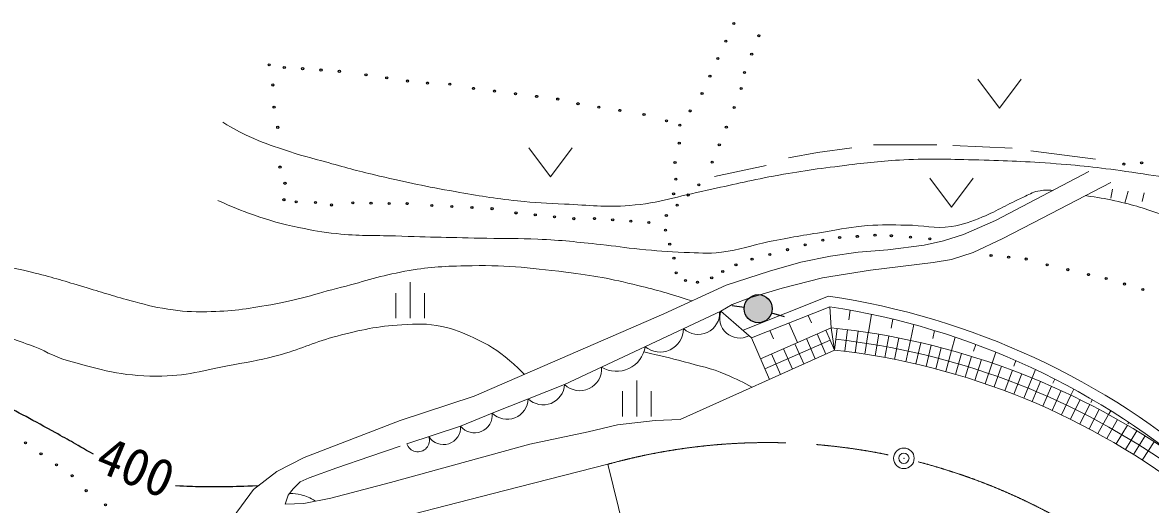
# Model space of a CAD drawing. Units: millimetres, scale not verified. Extents: x 40000 to 680000, y 20000 to 380000.
# Drawn here: x 337918 to 392640, y 304889 to 328273 of the extents above; entities that cross this region are included whole.
import ezdxf
from ezdxf.enums import TextEntityAlignment as Align

# ---------------------------------------------------------------- set-up
doc = ezdxf.new("R2010")
doc.units = ezdxf.units.MM
doc.header["$LTSCALE"] = 1000
doc.header["$PDMODE"] = 32
doc.header["$PDSIZE"] = 500
doc.linetypes.add('CHAIN', pattern=[18.5, 12, -1.5, 3.5, -1.5])
for name, color, linetype, lineweight in [('M-BGD', 7, 'Continuous', 13), ('M-BMK', 2, 'CHAIN', 13), ('M-BMK-SRVR', 3, 'Continuous', 13), ('M-STR-HTXT', 7, 'Continuous', 13)]:
    doc.layers.add(name, color=color, linetype=linetype, lineweight=lineweight)
doc.styles.add('ＭＳ ゴシック', font='')
doc.styles.get('ＭＳ ゴシック').set_extended_font_data('MS Gothic')

msp = doc.modelspace()

# ---------------------------------------------------------------- hatches: boundary and pattern name
at = {"layer": 'M-BGD'}
for points in [[(374286, 314292, 0.97359), (372940, 314520, 0.01338), (372934, 314484, 0.41421), (373514, 313712, 0.41421)], [(374286, 314292, 0.97359), (372940, 314520, 0.01338), (372934, 314484, 1)]]:
    msp.add_hatch(color=256, dxfattribs=at).paths.add_polyline_path(points)

# ---------------------------------------------------------------- linework, layer by layer
for p, q in [((384269, 325526), (385319, 324126)), ((385319, 324126), (386369, 325526)), ((379198, 322340), (382282, 322340)), ((362479, 322190), (363529, 320790)), ((363529, 320790), (364579, 322190)), ((375085, 321705), (376487, 321966)), ((376487, 321966), (378160, 322200)), ((383049, 322312), (385927, 322181)), ((386843, 322051), (389972, 321637)), ((371496, 320807), (374001, 321331)), ((381934, 320716), (382984, 319316)), ((382984, 319316), (384034, 320716)), ((385122, 318664), (389657, 321041)), ((390719, 320519), (387383, 318781)), ((390805, 320181), (390721, 319758)), ((391398, 319504), (391567, 320097)), ((392329, 320012), (392245, 319589)), ((383566, 317991), (385122, 318664)), ((387383, 318781), (385476, 317800)), ((382598, 317683), (383566, 317991)), ((379906, 317248), (381659, 317473)), ((381659, 317473), (382598, 317683)), ((385476, 317800), (384046, 317113)), ((375686, 316645), (377116, 316940)), ((377116, 316940), (378462, 317136)), ((378462, 317136), (379906, 317248)), ((384046, 317113), (382980, 316776)), ((374158, 316211), (375686, 316645)), ((382097, 316622), (379055, 316257)), ((382980, 316776), (382097, 316622)), ((372055, 315531), (374158, 316211)), ((376728, 315879), (374765, 315388)), ((379055, 316257), (376728, 315879)), ((356726, 313922), (356726, 315672)), ((369027, 314143), (372055, 315531)), ((374765, 315388), (373204, 314912)), ((356026, 313922), (356026, 315147)), ((357426, 313922), (357426, 315147)), ((373204, 314912), (372344, 314584)), ((377019, 314998), (372887, 313349)), ((359837, 310137), (369027, 314143)), ((371802, 314274), (364216, 310709)), ((372344, 314584), (371802, 314274)), ((371802, 314274), (373279, 312968)), ((377080, 314484), (373279, 312968)), ((377149, 313464), (377080, 314484)), ((378005, 313844), (378066, 314320)), ((378966, 313228), (379105, 314116)), ((375516, 312747), (375100, 313694)), ((376190, 313699), (376030, 314065)), ((380055, 313444), (380136, 313883)), ((380993, 312851), (381159, 313619)), ((373722, 311959), (377149, 313464)), ((374345, 312927), (374171, 313323)), ((376463, 313164), (376892, 312189)), ((376890, 313351), (377316, 312380)), ((377316, 312380), (377149, 313464)), ((377434, 313434), (377316, 312380)), ((377813, 312321), (377946, 313373)), ((378309, 312254), (378458, 313304)), ((378786, 312183), (378949, 313231)), ((379277, 312103), (379455, 313149)), ((379760, 312017), (379954, 313060)), ((382075, 312935), (382171, 313326)), ((374161, 310960), (373279, 312968)), ((373938, 311467), (377106, 312859)), ((375386, 312690), (375818, 311706)), ((375951, 312939), (376381, 311959)), ((380221, 311929), (380428, 312969)), ((380769, 311815), (380993, 312851)), ((381256, 311706), (381495, 312739)), ((381752, 311587), (382006, 312617)), ((382224, 311467), (382493, 312493)), ((382994, 312358), (383174, 313004)), ((384061, 312319), (384164, 312654)), ((369829, 309010), (377316, 312380)), ((374251, 312191), (374688, 311197)), ((374833, 312447), (375268, 311458)), ((382710, 311336), (382994, 312358)), ((383179, 311202), (383477, 312220)), ((383645, 311062), (383958, 312075)), ((384124, 310910), (384451, 311919)), ((384963, 311749), (385143, 312275)), ((384621, 310745), (384963, 311749)), ((385051, 310595), (385407, 311594)), ((385574, 310404), (385945, 311397)), ((386009, 311604), (386108, 311869)), ((386894, 311027), (387060, 311435)), ((367724, 309153), (367724, 310903)), ((386009, 310238), (386394, 311226)), ((386494, 310045), (386894, 311027)), ((386894, 309879), (387307, 310856)), ((387912, 310782), (387997, 310974)), ((364216, 310709), (360704, 309321)), ((367024, 309153), (367024, 310378)), ((368424, 309153), (368424, 310378)), ((387413, 309654), (387842, 310625)), ((387865, 309451), (388307, 310415)), ((388779, 310194), (388919, 310488)), ((356241, 308967), (359837, 310137)), ((388323, 309237), (388779, 310194)), ((388754, 309028), (389223, 309979)), ((389215, 308796), (389699, 309740)), ((389754, 309837), (389825, 309975)), ((360704, 309321), (359169, 308690)), ((389661, 308563), (390159, 309500)), ((390095, 308329), (390606, 309258)), ((390613, 309254), (390715, 309438)), ((351577, 307161), (356241, 308967)), ((359169, 308690), (356561, 307828)), ((365366, 308419), (366780, 308746)), ((366780, 308746), (368612, 308961)), ((368612, 308961), (369829, 309010)), ((390520, 308091), (391043, 309013)), ((390984, 307823), (391522, 308737)), ((391538, 308793), (391587, 308876)), ((362527, 307809), (365366, 308419)), ((391424, 307559), (391975, 308465)), ((391820, 307315), (392384, 308213)), ((356232, 307718), (354760, 307213)), ((355769, 305952), (362527, 307809)), ((392245, 307043), (392822, 307933)), ((350250, 306488), (351577, 307161)), ((354760, 307213), (353162, 306667)), ((349128, 305618), (350250, 306488)), ((353162, 306667), (351816, 306176)), ((351395, 305980), (351045, 305643)), ((351816, 306176), (351395, 305980)), ((352867, 305195), (355769, 305952)), ((348142, 304277), (349128, 305618)), ((351045, 305643), (350806, 305335)), ((350806, 305335), (350652, 304900)), ((350652, 304900), (351563, 304942)), ((351563, 304942), (352867, 305195))]:
    msp.add_line(p, q, dxfattribs=at)
at = {"layer": 'M-BGD', "lineweight": 25}
for p, q in [((372353, 314538), (372932, 314469)), ((374263, 314189), (374877, 314002))]:
    msp.add_line(p, q, dxfattribs=at)
for centre, radius in [((372423, 328223), 50), ((372039, 327374), 50), ((373640, 327634), 50), ((373293, 326742), 50), ((349886, 326219), 50), ((350618, 326097), 50), ((371654, 326525), 50), ((351508, 326034), 50), ((352398, 325970), 50), ((353288, 325907), 50), ((354581, 325741), 50), ((355586, 325588), 50), ((371269, 325676), 50), ((372946, 325850), 50), ((350065, 325244), 50), ((356590, 325436), 50), ((357568, 325338), 50), ((358645, 325279), 50), ((359795, 325079), 50), ((372785, 325077), 50), ((360817, 324949), 50), ((361839, 324820), 50), ((362860, 324690), 50), ((363882, 324561), 50), ((370885, 324826), 50), ((350119, 324163), 50), ((364868, 324334), 50), ((365882, 324172), 50), ((366897, 324011), 50), ((370311, 323983), 50), ((372442, 324153), 50), ((368069, 323807), 50), ((369163, 323500), 50), ((350298, 323188), 50), ((369810, 323294), 50), ((372065, 323192), 50), ((369781, 322419), 50), ((371723, 322344), 50), ((350410, 321261), 50), ((369573, 321485), 50), ((371381, 321497), 50), ((391354, 321407), 50), ((392214, 321468), 50), ((369611, 320671), 50), ((350650, 320473), 50), ((370734, 320401), 50), ((350601, 319676), 50), ((351194, 319570), 50), ((352127, 319539), 50), ((369506, 319963), 50), ((370207, 319906), 50), ((352905, 319420), 50), ((353945, 319520), 50), ((354824, 319508), 50), ((355702, 319497), 50), ((356581, 319486), 50), ((357771, 319400), 50), ((358747, 319347), 50), ((359722, 319295), 50), ((360697, 319242), 50), ((361860, 319034), 50), ((369680, 319410), 50), ((362794, 318942), 50), ((363728, 318849), 50), ((364662, 318757), 50), ((365672, 318759), 50), ((366549, 318697), 50), ((367426, 318634), 50), ((368304, 318572), 50), ((369153, 318915), 50), ((369110, 318194), 50), ((378419, 317897), 50), ((379277, 317952), 50), ((380070, 317929), 50), ((369316, 317519), 50), ((375890, 317485), 50), ((376750, 317718), 50), ((377561, 317841), 50), ((381001, 317855), 50), ((381932, 317780), 50), ((369522, 316843), 50), ((374171, 317020), 50), ((375031, 317253), 50), ((384907, 316971), 50), ((385761, 316884), 50), ((386615, 316798), 50), ((372531, 316519), 50), ((373311, 316788), 50), ((387633, 316520), 50), ((388634, 316281), 50), ((369632, 316127), 50), ((370083, 315753), 50), ((371353, 315888), 50), ((371888, 316196), 50), ((389636, 316042), 50), ((390490, 315856), 50), ((370663, 315669), 50), ((391380, 315586), 50), ((392270, 315316), 50), ((373610, 314388), 683), ((338057, 307876), 50), ((338814, 307345), 50), ((339570, 306814), 50), ((340327, 306283), 50), ((341000, 305558), 50), ((341944, 304870), 50)]:
    msp.add_circle(centre, radius, dxfattribs=at)
at = {"layer": 'M-BGD'}
for centre, radius, start, end in [((371681, 278953), 36438, 48.7148, 81.5772), ((370698, 314180), 1042, 226.8402, 3.4991), ((372711, 313936), 971, 159.6236, 297.4369), ((371682, 278954), 35938, 48.6732, 81.362), ((368847, 313422), 1138, 230.4594, 359.8799), ((373478, 278094), 35560, 55.3808, 84.0761), ((366738, 312750), 1400, 238.7807, 351.5586), ((373478, 278094), 35030, 55.3808, 83.6135), ((373478, 278094), 34500, 51.7715, 83.6135), ((364956, 311468), 1060, 225.7152, 4.6242), ((363175, 310764), 1042, 226.1705, 356.9583), ((361426, 310052), 1028, 225.351, 357.7779), ((359847, 309224), 863, 218.1935, 6.4878), ((358334, 308630), 837, 212.4813, 4.1112), ((357095, 308003), 562, 198.1464, 18.446)]:
    msp.add_arc(centre, radius, start, end, dxfattribs=at)
for points, knots in [([(347633, 323436), (348219, 323088), (348399, 322987), (348913, 322745), (349543, 322448), (349919, 322334), (350577, 322109), (351412, 321824), (351896, 321711), (352745, 321474), (353711, 321204), (354253, 321054), (355229, 320826), (356656, 320495), (357460, 320324), (358903, 320069), (360080, 319862), (360742, 319747), (361931, 319621), (362821, 319526), (363323, 319505), (364217, 319465), (365449, 319411), (366143, 319295), (367372, 319395), (368863, 319517), (369664, 319837), (371129, 320138), (372392, 320398), (373090, 320592), (374358, 320825), (375698, 321072), (376455, 321172), (377807, 321339), (378925, 321477), (379552, 321556), (380677, 321610), (381993, 321674), (382733, 321641), (384051, 321610), (385516, 321576), (386337, 321550), (387799, 321442), (389231, 321337), (390032, 321252), (391453, 321050), (393055, 320822), (393952, 320680), (395535, 320349), (397686, 319899), (398906, 319674), (400994, 318989), (402671, 318438), (403588, 318056), (405204, 317344), (405738, 317108), (405917, 317034), (406564, 316727)], [0, 0, 0, 0, 1, 1, 1, 2, 2, 2, 3, 3, 3, 4, 4, 4, 5, 5, 5, 6, 6, 6, 7, 7, 7, 8, 8, 8, 9, 9, 9, 10, 10, 10, 11, 11, 11, 12, 12, 12, 13, 13, 13, 14, 14, 14, 15, 15, 15, 16, 16, 16, 17, 17, 17, 18, 18, 18, 19, 19, 19, 19]), ([(347387, 319641), (348194, 319283), (348434, 319183), (349125, 318940), (349968, 318645), (350452, 318506), (351326, 318324), (352032, 318176), (352431, 318103), (353149, 318029), (354261, 317914), (354891, 317953), (356009, 317917), (357739, 317862), (358708, 317840), (360439, 317805), (361407, 317785), (361949, 317803), (362916, 317763), (364117, 317713), (364786, 317621), (365982, 317501), (366713, 317427), (367119, 317344), (367851, 317277), (368698, 317199), (369173, 317142), (370024, 317118), (370728, 317098), (371128, 317048), (371828, 317127), (372746, 317231), (373231, 317461), (374137, 317641), (375199, 317853), (375799, 317949), (376869, 318121), (377665, 318250), (378108, 318358), (378913, 318420), (379646, 318476), (380059, 318450), (380794, 318445), (381649, 318440), (382137, 318243), (382982, 318377), (383590, 318473), (383922, 318598), (384489, 318838), (385283, 319173), (385689, 319446), (386474, 319800), (386748, 319924), (386891, 320030), (387184, 320093), (387463, 320153), (387593, 320147), (387914, 320127)], [0, 0, 0, 0, 1, 1, 1, 2, 2, 2, 3, 3, 3, 4, 4, 4, 5, 5, 5, 6, 6, 6, 7, 7, 7, 8, 8, 8, 9, 9, 9, 10, 10, 10, 11, 11, 11, 12, 12, 12, 13, 13, 13, 14, 14, 14, 15, 15, 15, 16, 16, 16, 17, 17, 17, 18, 18, 18, 19, 19, 19, 19]), ([(389478, 319873), (390159, 319779), (390357, 319740), (390915, 319622), (391858, 319424), (392368, 319233), (393284, 318936), (394528, 318531), (395218, 318281), (396443, 317823), (397663, 317368), (398329, 317068), (399528, 316561), (401663, 315659), (402817, 315055), (404953, 314155), (405849, 313778), (406345, 313550), (407262, 313229), (407867, 313018), (408073, 312949), (408823, 312725)], [0, 0, 0, 0, 1, 1, 1, 2, 2, 2, 3, 3, 3, 4, 4, 4, 5, 5, 5, 6, 6, 6, 7, 7, 7, 7]), ([(336295, 316596), (337364, 316391), (337660, 316332), (338524, 316119), (339458, 315889), (339970, 315714), (340894, 315446), (341766, 315193), (342245, 315018), (343123, 314787), (343835, 314600), (344232, 314478), (344959, 314366), (345692, 314255), (346111, 314228), (346852, 314240), (348075, 314261), (348759, 314371), (349965, 314577), (351327, 314809), (352058, 315097), (353399, 315432), (354599, 315732), (355252, 315986), (356470, 316203), (357596, 316404), (358242, 316443), (359386, 316469), (361300, 316515), (362377, 316389), (364279, 316161), (365656, 315996), (366423, 315846), (367770, 315516), (368804, 315263), (369162, 315160), (370392, 314769)], [0, 0, 0, 0, 1, 1, 1, 2, 2, 2, 3, 3, 3, 4, 4, 4, 5, 5, 5, 6, 6, 6, 7, 7, 7, 8, 8, 8, 9, 9, 9, 10, 10, 10, 11, 11, 11, 12, 12, 12, 12]), ([(329052, 314875), (329980, 314559), (330255, 314473), (331042, 314272), (332009, 314026), (332571, 313980), (333552, 313796), (334493, 313619), (335034, 313582), (335963, 313347), (336875, 313117), (337375, 312944), (338263, 312632), (338989, 312377), (339343, 312086), (340085, 311880), (341739, 311420), (342696, 311119), (344413, 311113), (345882, 311108), (346687, 311402), (348133, 311665), (349053, 311832), (349572, 311920), (350474, 312169), (351544, 312465), (352099, 312781), (353175, 313057), (354385, 313368), (355078, 313530), (356325, 313609), (357080, 313657), (357519, 313677), (358260, 313525), (358890, 313395), (359226, 313240), (359811, 312973), (360543, 312640), (360938, 312392), (361550, 311870), (361842, 311621), (361955, 311525), (362264, 311195)], [0, 0, 0, 0, 1, 1, 1, 2, 2, 2, 3, 3, 3, 4, 4, 4, 5, 5, 5, 6, 6, 6, 7, 7, 7, 8, 8, 8, 9, 9, 9, 10, 10, 10, 11, 11, 11, 12, 12, 12, 13, 13, 13, 14, 14, 14, 14]), ([(368060, 312291), (368999, 312078), (369254, 312019), (370011, 311813), (370812, 311595), (371279, 311518), (372044, 311196), (372560, 310979), (372902, 310808), (373303, 310573)], [0, 0, 0, 0, 1, 1, 1, 2, 2, 2, 3, 3, 3, 3]), ([(350875, 305423), (351124, 305416), (351216, 305406), (351428, 305357), (351721, 305289), (351832, 305217), (352136, 305053)], [0, 0, 0, 0, 1, 1, 1, 2, 2, 2, 2])]:
    msp.add_open_spline(points, degree=3, knots=knots, dxfattribs=at)
at = {"layer": 'M-BGD', "lineweight": 25}
for points, knots in [([(341356, 307323), (340392, 307880), (340139, 308023), (339352, 308459), (338239, 309075), (337610, 309410), (336477, 309987), (335936, 310263), (335656, 310471), (335085, 310679), (333961, 311087), (333288, 311178), (332131, 311482), (330862, 311816), (330136, 311943), (328869, 312286), (326985, 312797), (325945, 313136), (324075, 313695), (322144, 314272), (321088, 314687), (319137, 315191), (317273, 315671), (316211, 315875), (314317, 316219), (312514, 316546), (311504, 316745), (309683, 316941), (306994, 317230), (305474, 317255), (302771, 317340), (299729, 317437), (298709, 317409), (294980, 317340)], [0, 0, 0, 0, 1, 1, 1, 2, 2, 2, 3, 3, 3, 4, 4, 4, 5, 5, 5, 6, 6, 6, 7, 7, 7, 8, 8, 8, 9, 9, 9, 10, 10, 10, 11, 11, 11, 11]), ([(349349, 305790), (348557, 305761), (348350, 305751), (347710, 305744), (347290, 305740), (347055, 305738), (346635, 305744), (346127, 305753), (345961, 305763), (345336, 305794)], [0, 0, 0, 0, 1, 1, 1, 2, 2, 2, 3, 3, 3, 3])]:
    msp.add_open_spline(points, degree=3, knots=knots, dxfattribs=at)
at = {"layer": 'M-BMK'}
for p, q in [((366314, 306840), (361324, 305564)), ((361324, 305564), (283584, 285690))]:
    msp.add_line(p, q, dxfattribs=at)
msp.add_arc((374059, 278821), 29070, 51.7837, 105.4519, dxfattribs=at)
at = {"layer": 'M-BMK-SRVR'}
msp.add_circle((380678, 307127), 500, dxfattribs=at)
msp.add_circle((380678, 307127), 500, dxfattribs=at)
msp.add_point((380678, 307127), dxfattribs=at)
msp.add_point((380678, 307127), dxfattribs=at)
at = {"layer": 'M-STR-HTXT'}
msp.add_line((373070, 279734), (366314, 306840), dxfattribs=at)

# ---------------------------------------------------------------- texts
at = {"layer": 'M-BGD', "style": 'ＭＳ ゴシック'}
msp.add_text('400', height=1833, rotation=337.562, dxfattribs=at).set_placement((341130, 306065), align=Align.BOTTOM_LEFT)

doc.saveas('drawing.dxf')
